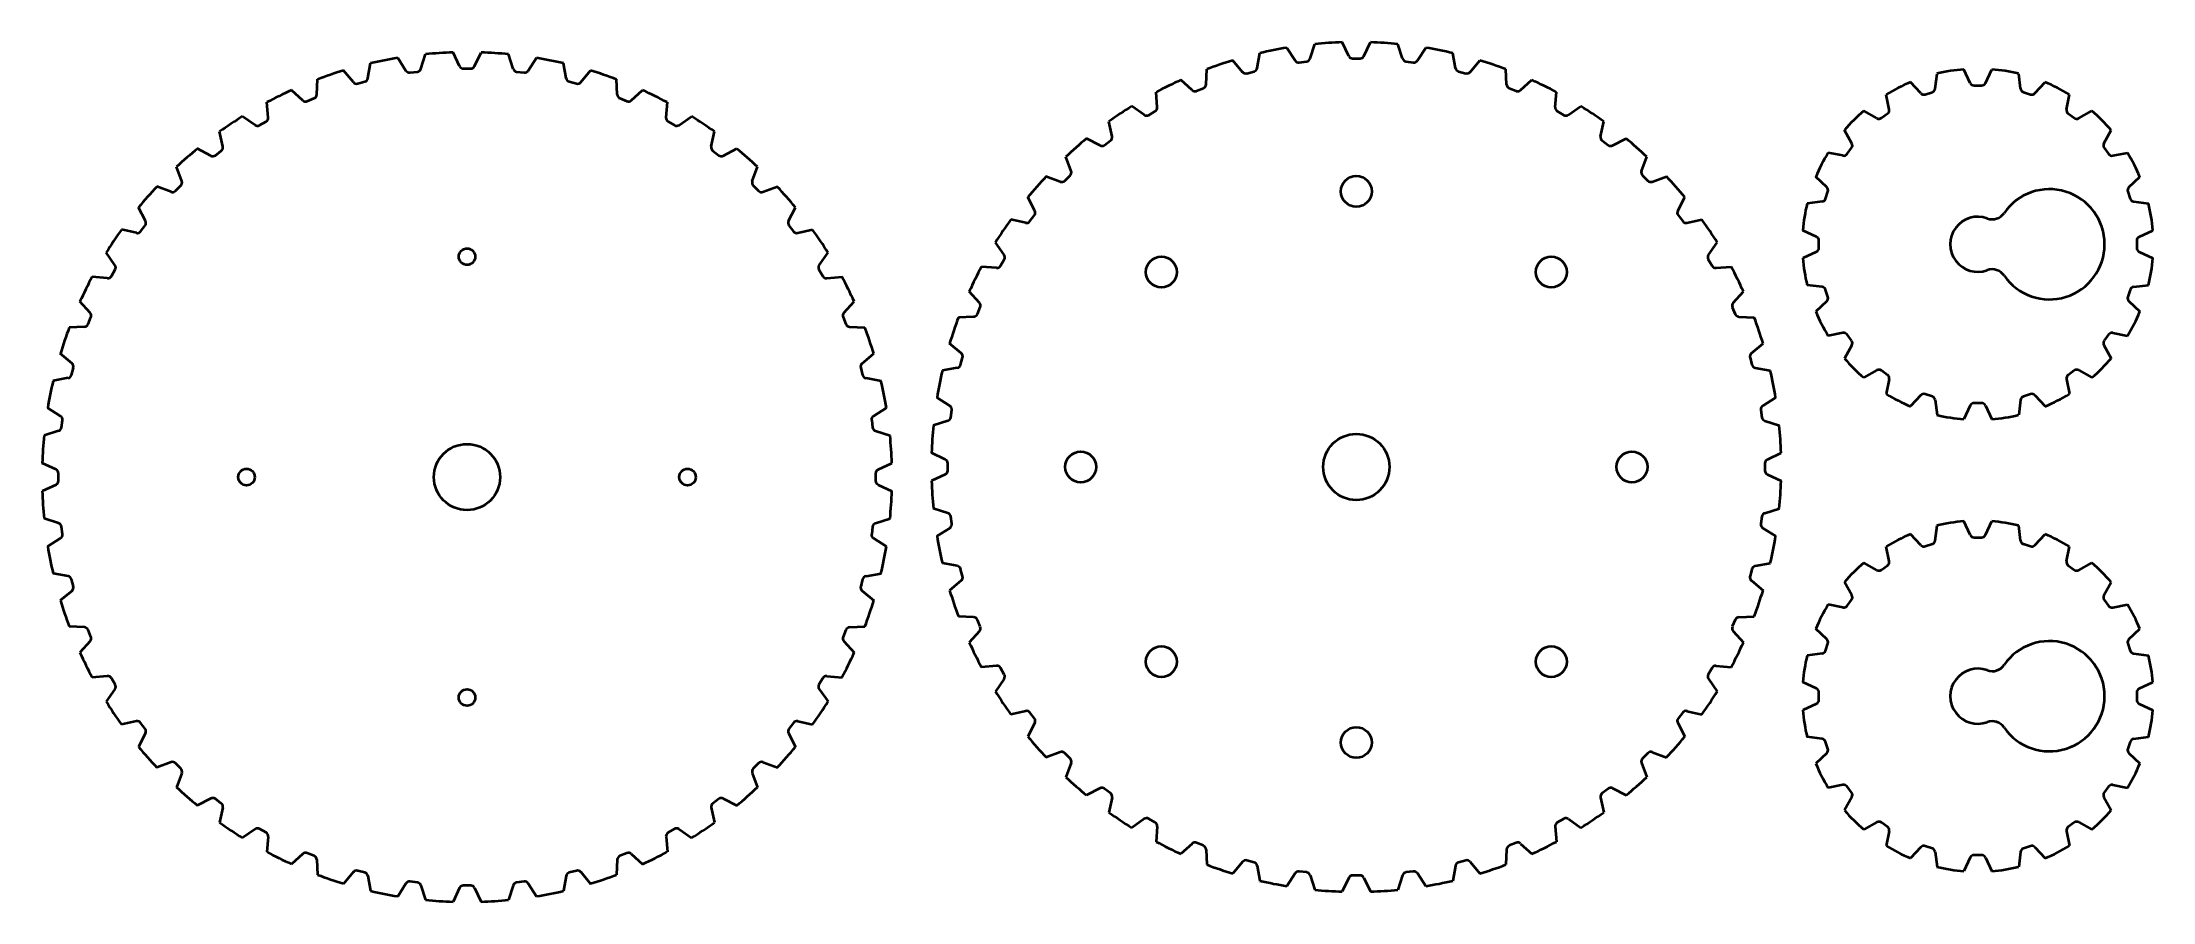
# Model space of a CAD drawing. Header units: millimetres. Extents: x 14 to 206, y 211 to 289.
import ezdxf

# ---------------------------------------------------------------- set-up
doc = ezdxf.new("R2010")
doc.units = ezdxf.units.MM

msp = doc.modelspace()

# ---------------------------------------------------------------- linework, layer by layer
at = {"color": 7, "linetype": 'Continuous', "lineweight": 35}
for p, q in [((132.8, 287.82), (132.22, 289.08)), ((134.17, 287.82), (134.76, 289.08)), ((43.84, 285.8), (44.08, 287.17)), ((47.28, 286.49), (46.54, 287.66)), ((48.64, 286.67), (49.06, 287.99)), ((52.14, 286.9), (51.56, 288.15)), ((53.52, 286.9), (54.1, 288.15)), ((57.02, 286.67), (56.6, 287.99)), ((58.38, 286.49), (59.12, 287.66)), ((61.82, 285.8), (61.58, 287.17)), ((123.18, 286.37), (122.29, 287.43)), ((124.5, 286.73), (124.74, 288.09)), ((127.94, 287.41), (127.2, 288.58)), ((128.31, 287.24), (128.99, 287.33)), ((129.3, 287.59), (129.72, 288.91)), ((133.15, 287.6), (133.83, 287.6)), ((137.67, 287.59), (137.26, 288.91)), ((137.99, 287.33), (138.66, 287.24)), ((139.03, 287.41), (139.78, 288.58)), ((142.47, 286.73), (142.23, 288.09)), ((143.8, 286.37), (144.69, 287.43)), ((39.2, 284.32), (39.26, 285.71)), ((42.52, 285.45), (41.63, 286.51)), ((42.91, 285.33), (43.57, 285.5)), ((47.66, 286.32), (48.33, 286.4)), ((52.49, 286.68), (53.17, 286.68)), ((57.33, 286.4), (58, 286.32)), ((62.09, 285.5), (62.75, 285.33)), ((63.14, 285.45), (64.03, 286.51)), ((66.46, 284.32), (66.4, 285.71)), ((118.59, 284.72), (117.57, 285.66)), ((119.86, 285.25), (119.92, 286.63)), ((123.57, 286.25), (124.23, 286.43)), ((142.75, 286.43), (143.41, 286.25)), ((147.12, 285.25), (147.06, 286.63)), ((148.39, 284.72), (149.41, 285.66)), ((184.69, 284.44), (183.76, 285.44)), ((186, 284.87), (186.16, 286.22)), ((189.18, 285.37), (188.6, 286.61)), ((190.55, 285.37), (191.13, 286.61)), ((193.73, 284.87), (193.57, 286.22)), ((195.04, 284.44), (195.97, 285.44)), ((34.78, 282.25), (34.66, 283.63)), ((37.93, 283.8), (36.91, 284.73)), ((38.33, 283.73), (38.96, 283.99)), ((66.7, 283.99), (67.33, 283.73)), ((67.73, 283.8), (68.75, 284.73)), ((70.88, 282.25), (71, 283.63)), ((115.44, 283.17), (115.32, 284.55)), ((118.99, 284.65), (119.62, 284.91)), ((147.35, 284.91), (147.98, 284.65)), ((151.53, 283.17), (151.65, 284.55)), ((181.82, 282.98), (181.56, 284.32)), ((185.09, 284.34), (185.74, 284.55)), ((189.52, 285.15), (190.2, 285.15)), ((193.99, 284.55), (194.64, 284.34)), ((197.91, 282.98), (198.17, 284.32)), ((33.6, 281.56), (32.46, 282.35)), ((34.01, 281.54), (34.6, 281.88)), ((71.06, 281.88), (71.65, 281.54)), ((72.06, 281.56), (73.2, 282.35)), ((111.34, 280.53), (111.04, 281.89)), ((114.25, 282.48), (113.12, 283.28)), ((114.66, 282.47), (115.25, 282.81)), ((151.72, 282.81), (152.31, 282.47)), ((152.72, 282.48), (153.86, 283.28)), ((155.64, 280.53), (155.94, 281.89)), ((180.71, 282.17), (179.52, 282.84)), ((181.12, 282.2), (181.67, 282.6)), ((198.06, 282.6), (198.61, 282.2)), ((199.02, 282.17), (200.21, 282.84)), ((30.68, 279.61), (30.38, 280.96)), ((74.98, 279.61), (75.28, 280.96)), ((110.25, 279.7), (109.02, 280.34)), ((110.66, 279.74), (111.2, 280.15)), ((155.78, 280.15), (156.32, 279.74)), ((156.73, 279.7), (157.95, 280.34)), ((178.43, 279.9), (177.77, 281.09)), ((201.3, 279.9), (201.96, 281.09)), ((26.96, 276.46), (26.48, 277.77)), ((29.59, 278.78), (28.36, 279.42)), ((30, 278.81), (30.54, 279.23)), ((75.12, 279.23), (75.66, 278.81)), ((76.07, 278.78), (77.3, 279.42)), ((78.7, 276.46), (79.18, 277.77)), ((107.61, 277.39), (107.14, 278.69)), ((159.36, 277.39), (159.84, 278.69)), ((177.63, 278.79), (176.29, 279.05)), ((178.01, 278.94), (178.41, 279.49)), ((201.32, 279.49), (201.72, 278.94)), ((202.1, 278.79), (203.44, 279.05)), ((25.99, 275.49), (24.68, 275.97)), ((26.39, 275.58), (26.87, 276.06)), ((78.79, 276.06), (79.27, 275.58)), ((79.67, 275.49), (80.98, 275.97)), ((106.64, 276.42), (105.34, 276.89)), ((107.04, 276.51), (107.52, 276.99)), ((159.45, 276.99), (159.93, 276.51)), ((160.33, 276.42), (161.63, 276.89)), ((176.16, 275.92), (175.16, 276.85)), ((203.57, 275.92), (204.56, 276.85)), ((23.67, 272.86), (23.03, 274.09)), ((81.99, 272.86), (82.63, 274.09)), ((104.33, 273.78), (103.69, 275.01)), ((162.65, 273.78), (163.28, 275.01)), ((175.74, 274.61), (174.38, 274.44)), ((176.05, 274.87), (176.26, 275.52)), ((203.46, 275.52), (203.67, 274.87)), ((203.99, 274.61), (205.34, 274.44)), ((22.84, 271.77), (21.49, 272.07)), ((23.22, 271.91), (23.64, 272.45)), ((82.02, 272.45), (82.44, 271.91)), ((82.82, 271.77), (84.17, 272.07)), ((103.5, 272.69), (102.14, 272.99)), ((103.88, 272.83), (104.29, 273.37)), ((162.68, 273.37), (163.1, 272.83)), ((163.48, 272.69), (164.83, 272.99)), ((175.23, 271.43), (174, 272)), ((204.49, 271.43), (205.73, 272)), ((20.89, 268.85), (20.09, 269.99)), ((84.77, 268.85), (85.57, 269.99)), ((101.55, 269.78), (100.75, 270.91)), ((165.43, 269.78), (166.22, 270.91)), ((175.23, 270.06), (174, 269.48)), ((175.45, 270.4), (175.45, 271.08)), ((204.27, 271.08), (204.27, 270.4)), ((204.49, 270.06), (205.73, 269.48)), ((20.57, 267.85), (20.91, 268.44)), ((84.75, 268.44), (85.09, 267.85)), ((100.86, 268.59), (99.48, 268.71)), ((101.22, 268.78), (101.56, 269.37)), ((165.41, 269.37), (165.75, 268.78)), ((166.11, 268.59), (167.49, 268.71)), ((20.2, 267.66), (18.82, 267.79)), ((85.46, 267.66), (86.84, 267.79)), ((99.31, 265.44), (98.37, 266.46)), ((167.67, 265.44), (168.6, 266.46)), ((175.74, 266.87), (174.38, 267.04)), ((176.26, 265.97), (176.05, 266.61)), ((203.67, 266.61), (203.46, 265.97)), ((203.99, 266.87), (205.34, 267.04)), ((18.65, 264.52), (17.72, 265.54)), ((87.01, 264.52), (87.94, 265.54)), ((99.12, 264.41), (99.38, 265.04)), ((167.59, 265.04), (167.86, 264.41)), ((176.16, 265.57), (175.16, 264.64)), ((203.57, 265.57), (204.56, 264.64)), ((18.13, 263.25), (16.74, 263.19)), ((18.46, 263.49), (18.72, 264.12)), ((86.94, 264.12), (87.2, 263.49)), ((87.53, 263.25), (88.92, 263.19)), ((98.78, 264.17), (97.4, 264.11)), ((168.19, 264.17), (169.57, 264.11)), ((177.63, 262.7), (176.29, 262.44)), ((178.41, 262), (178.01, 262.55)), ((201.72, 262.55), (201.32, 262)), ((202.1, 262.7), (203.44, 262.44)), ((17, 259.93), (15.94, 260.82)), ((88.66, 259.93), (89.72, 260.82)), ((97.66, 260.85), (96.6, 261.74)), ((97.6, 259.81), (97.78, 260.46)), ((169.2, 260.46), (169.37, 259.81)), ((169.32, 260.85), (170.38, 261.74)), ((178.43, 261.59), (177.77, 260.39)), ((201.3, 261.59), (201.96, 260.39)), ((16.64, 258.61), (15.28, 258.36)), ((16.95, 258.88), (17.12, 259.54)), ((88.54, 259.54), (88.71, 258.88)), ((89.02, 258.61), (90.38, 258.36)), ((97.3, 259.53), (95.94, 259.29)), ((169.67, 259.53), (171.04, 259.29)), ((180.71, 259.31), (179.52, 258.65)), ((181.67, 258.88), (181.12, 259.28)), ((181.82, 258.5), (181.56, 257.16)), ((197.91, 258.5), (198.17, 257.16)), ((198.61, 259.28), (198.06, 258.88)), ((199.02, 259.31), (200.21, 258.65)), ((96.62, 256.09), (95.45, 256.83)), ((170.36, 256.09), (171.53, 256.83)), ((184.69, 257.04), (183.76, 256.04)), ((185.74, 256.93), (185.09, 257.14)), ((186, 256.62), (186.16, 255.26)), ((193.73, 256.62), (193.57, 255.26)), ((194.64, 257.14), (193.99, 256.93)), ((195.04, 257.04), (195.97, 256.04)), ((15.96, 255.16), (14.79, 255.91)), ((16.04, 254.12), (16.13, 254.79)), ((89.53, 254.79), (89.62, 254.12)), ((89.7, 255.16), (90.87, 255.91)), ((96.44, 254.73), (95.12, 254.31)), ((96.7, 255.04), (96.79, 255.72)), ((170.18, 255.72), (170.27, 255.04)), ((170.54, 254.73), (171.86, 254.31)), ((189.18, 256.11), (188.6, 254.88)), ((190.2, 256.33), (189.52, 256.33)), ((190.55, 256.11), (191.13, 254.88)), ((15.78, 253.81), (14.46, 253.39)), ((89.88, 253.81), (91.2, 253.39)), ((15.55, 250.31), (14.3, 250.89)), ((90.11, 250.31), (91.36, 250.89)), ((96.21, 251.23), (94.95, 251.81)), ((96.43, 250.2), (96.43, 250.88)), ((170.55, 250.88), (170.55, 250.2)), ((170.77, 251.23), (172.02, 251.81)), ((15.55, 248.93), (14.3, 248.35)), ((15.77, 249.28), (15.77, 249.96)), ((89.89, 249.96), (89.89, 249.28)), ((90.11, 248.93), (91.36, 248.35)), ((96.21, 249.86), (94.95, 249.27)), ((170.77, 249.86), (172.02, 249.27)), ((15.78, 245.43), (14.46, 245.85)), ((16.13, 244.44), (16.04, 245.12)), ((89.62, 245.12), (89.53, 244.44)), ((89.88, 245.43), (91.2, 245.85)), ((96.44, 246.36), (95.12, 246.77)), ((96.79, 245.37), (96.7, 246.04)), ((170.27, 246.04), (170.18, 245.37)), ((170.54, 246.36), (171.86, 246.77)), ((186, 243.87), (186.16, 245.22)), ((189.18, 244.37), (188.6, 245.61)), ((190.55, 244.37), (191.13, 245.61)), ((193.73, 243.87), (193.57, 245.22)), ((15.96, 244.07), (14.79, 243.33)), ((89.7, 244.07), (90.87, 243.33)), ((96.62, 245), (95.45, 244.25)), ((170.36, 245), (171.53, 244.25)), ((181.82, 241.98), (181.56, 243.32)), ((184.69, 243.44), (183.76, 244.44)), ((185.09, 243.34), (185.74, 243.55)), ((189.52, 244.15), (190.2, 244.15)), ((193.99, 243.55), (194.64, 243.34)), ((195.04, 243.44), (195.97, 244.44)), ((197.91, 241.98), (198.17, 243.32)), ((97.3, 241.56), (95.94, 241.8)), ((97.78, 240.62), (97.6, 241.28)), ((169.37, 241.28), (169.2, 240.62)), ((169.67, 241.56), (171.04, 241.8)), ((180.71, 241.17), (179.52, 241.83)), ((181.12, 241.2), (181.67, 241.6)), ((198.06, 241.6), (198.61, 241.2)), ((199.02, 241.17), (200.21, 241.83)), ((16.64, 240.63), (15.28, 240.87)), ((17, 239.31), (15.94, 238.42)), ((17.12, 239.7), (16.95, 240.36)), ((88.71, 240.36), (88.54, 239.7)), ((88.66, 239.31), (89.72, 238.42)), ((89.02, 240.63), (90.38, 240.87)), ((97.66, 240.23), (96.6, 239.34)), ((169.32, 240.23), (170.38, 239.34)), ((178.43, 238.9), (177.77, 240.09)), ((201.3, 238.9), (201.96, 240.09)), ((177.63, 237.79), (176.29, 238.05)), ((178.01, 237.94), (178.41, 238.49)), ((201.32, 238.49), (201.72, 237.94)), ((202.1, 237.79), (203.44, 238.05)), ((18.13, 235.99), (16.74, 236.05)), ((18.72, 235.12), (18.46, 235.75)), ((87.2, 235.75), (86.94, 235.12)), ((87.53, 235.99), (88.92, 236.05)), ((98.78, 236.91), (97.4, 236.97)), ((99.31, 235.64), (98.37, 234.62)), ((99.38, 236.05), (99.12, 236.68)), ((167.86, 236.68), (167.59, 236.05)), ((167.67, 235.64), (168.6, 234.62)), ((168.19, 236.91), (169.57, 236.97)), ((176.16, 234.91), (175.16, 235.84)), ((203.57, 234.91), (204.56, 235.84)), ((18.65, 234.72), (17.72, 233.7)), ((87.01, 234.72), (87.94, 233.7)), ((175.74, 233.61), (174.38, 233.44)), ((176.05, 233.87), (176.26, 234.52)), ((203.46, 234.52), (203.67, 233.87)), ((203.99, 233.61), (205.34, 233.44)), ((100.86, 232.5), (99.48, 232.38)), ((101.56, 231.72), (101.22, 232.31)), ((165.75, 232.31), (165.41, 231.72)), ((166.11, 232.5), (167.49, 232.38)), ((20.2, 231.57), (18.82, 231.45)), ((20.89, 230.39), (20.09, 229.25)), ((20.91, 230.8), (20.57, 231.39)), ((85.09, 231.39), (84.75, 230.8)), ((84.77, 230.39), (85.57, 229.25)), ((85.46, 231.57), (86.84, 231.45)), ((101.55, 231.31), (100.75, 230.18)), ((165.43, 231.31), (166.22, 230.18)), ((175.23, 230.43), (174, 231)), ((175.45, 229.4), (175.45, 230.08)), ((204.27, 230.08), (204.27, 229.4)), ((204.49, 230.43), (205.73, 231)), ((103.5, 228.39), (102.14, 228.09)), ((104.29, 227.71), (103.88, 228.25)), ((163.1, 228.25), (162.68, 227.71)), ((163.48, 228.39), (164.83, 228.09)), ((175.23, 229.06), (174, 228.48)), ((204.49, 229.06), (205.73, 228.48)), ((22.84, 227.47), (21.49, 227.17)), ((23.67, 226.38), (23.03, 225.15)), ((23.64, 226.79), (23.22, 227.33)), ((81.99, 226.38), (82.63, 225.15)), ((82.44, 227.33), (82.02, 226.79)), ((82.82, 227.47), (84.17, 227.17)), ((104.33, 227.31), (103.69, 226.08)), ((162.65, 227.31), (163.28, 226.08)), ((175.74, 225.87), (174.38, 226.04)), ((203.99, 225.87), (205.34, 226.04)), ((106.64, 224.67), (105.34, 224.19)), ((107.52, 224.1), (107.04, 224.58)), ((159.93, 224.58), (159.45, 224.1)), ((160.33, 224.67), (161.63, 224.19)), ((176.16, 224.57), (175.16, 223.64)), ((176.26, 224.96), (176.05, 225.61)), ((203.67, 225.61), (203.46, 224.96)), ((203.57, 224.57), (204.56, 223.64)), ((25.99, 223.74), (24.68, 223.27)), ((26.87, 223.17), (26.39, 223.66)), ((26.96, 222.77), (26.48, 221.47)), ((78.7, 222.77), (79.18, 221.47)), ((79.27, 223.66), (78.79, 223.17)), ((79.67, 223.74), (80.98, 223.27)), ((107.61, 223.7), (107.14, 222.4)), ((159.36, 223.7), (159.84, 222.4)), ((29.59, 220.46), (28.36, 219.82)), ((30.54, 220.01), (30, 220.43)), ((75.66, 220.43), (75.12, 220.01)), ((76.07, 220.46), (77.3, 219.82)), ((110.25, 221.39), (109.02, 220.75)), ((111.2, 220.94), (110.66, 221.35)), ((111.34, 220.55), (111.04, 219.2)), ((155.64, 220.55), (155.94, 219.2)), ((156.32, 221.35), (155.78, 220.94)), ((156.73, 221.39), (157.95, 220.75)), ((177.63, 221.7), (176.29, 221.44)), ((178.43, 220.59), (177.77, 219.39)), ((178.41, 221), (178.01, 221.55)), ((201.3, 220.59), (201.96, 219.39)), ((201.72, 221.55), (201.32, 221)), ((202.1, 221.7), (203.44, 221.44)), ((30.68, 219.63), (30.38, 218.27)), ((74.98, 219.63), (75.28, 218.27)), ((114.25, 218.6), (113.12, 217.81)), ((115.25, 218.28), (114.66, 218.62)), ((152.31, 218.62), (151.72, 218.28)), ((152.72, 218.6), (153.86, 217.81)), ((180.71, 218.31), (179.52, 217.65)), ((181.67, 217.88), (181.12, 218.28)), ((198.61, 218.28), (198.06, 217.88)), ((199.02, 218.31), (200.21, 217.65)), ((33.6, 217.68), (32.46, 216.88)), ((34.6, 217.36), (34.01, 217.7)), ((34.78, 216.99), (34.66, 215.61)), ((70.88, 216.99), (71, 215.61)), ((71.65, 217.7), (71.06, 217.36)), ((72.06, 217.68), (73.2, 216.88)), ((115.44, 217.92), (115.32, 216.54)), ((118.59, 216.36), (117.57, 215.43)), ((119.62, 216.18), (118.99, 216.44)), ((147.98, 216.44), (147.35, 216.18)), ((148.39, 216.36), (149.41, 215.43)), ((151.53, 217.92), (151.65, 216.54)), ((181.82, 217.5), (181.56, 216.16)), ((197.91, 217.5), (198.17, 216.16)), ((37.93, 215.44), (36.91, 214.51)), ((38.96, 215.25), (38.33, 215.51)), ((39.2, 214.92), (39.26, 213.53)), ((66.46, 214.92), (66.4, 213.53)), ((67.33, 215.51), (66.7, 215.25)), ((67.73, 215.44), (68.75, 214.51)), ((119.86, 215.84), (119.92, 214.46)), ((123.18, 214.71), (122.29, 213.65)), ((124.23, 214.66), (123.57, 214.84)), ((143.41, 214.84), (142.75, 214.66)), ((143.8, 214.71), (144.69, 213.65)), ((147.12, 215.84), (147.06, 214.46)), ((184.69, 216.04), (183.76, 215.04)), ((185.74, 215.93), (185.09, 216.14)), ((186, 215.61), (186.16, 214.26)), ((189.18, 215.11), (188.6, 213.87)), ((190.2, 215.33), (189.52, 215.33)), ((190.55, 215.11), (191.13, 213.87)), ((193.73, 215.61), (193.57, 214.26)), ((194.64, 216.14), (193.99, 215.93)), ((195.04, 216.04), (195.97, 215.04)), ((42.52, 213.79), (41.63, 212.73)), ((43.57, 213.74), (42.91, 213.91)), ((43.84, 213.43), (44.08, 212.07)), ((47.28, 212.75), (46.54, 211.58)), ((48.33, 212.83), (47.66, 212.92)), ((48.64, 212.57), (49.06, 211.25)), ((53.17, 212.56), (52.49, 212.56)), ((57.02, 212.57), (56.6, 211.25)), ((58, 212.92), (57.33, 212.83)), ((58.38, 212.75), (59.12, 211.58)), ((61.82, 213.43), (61.58, 212.07)), ((62.75, 213.91), (62.09, 213.74)), ((63.14, 213.79), (64.03, 212.73)), ((124.5, 214.36), (124.74, 212.99)), ((127.94, 213.67), (127.2, 212.51)), ((128.99, 213.76), (128.31, 213.85)), ((129.3, 213.49), (129.72, 212.17)), ((132.8, 213.26), (132.22, 212.01)), ((133.83, 213.48), (133.15, 213.48)), ((134.17, 213.26), (134.76, 212.01)), ((137.67, 213.49), (137.26, 212.17)), ((138.66, 213.85), (137.99, 213.76)), ((139.03, 213.67), (139.78, 212.51)), ((142.47, 214.36), (142.23, 212.99)), ((52.14, 212.34), (51.56, 211.09)), ((53.52, 212.34), (54.1, 211.09))]:
    msp.add_line(p, q, dxfattribs=at)
for centre, radius in [((133.49, 275.54), 1.4), ((52.83, 269.62), 0.75), ((115.81, 268.22), 1.4), ((151.17, 268.22), 1.4), ((133.49, 250.54), 3), ((52.83, 249.62), 3), ((108.49, 250.54), 1.4), ((158.49, 250.54), 1.4), ((32.83, 249.62), 0.75), ((72.83, 249.62), 0.75), ((115.81, 232.87), 1.4), ((151.17, 232.87), 1.4), ((52.83, 229.62), 0.75), ((133.49, 225.54), 1.4)]:
    msp.add_circle(centre, radius, dxfattribs=at)
at = {"color": 7, "linetype": 'Continuous'}
for centre in [(133.49, 250.54), (52.83, 249.62)]:
    msp.add_circle(centre, 3, dxfattribs=at)
at = {"color": 7, "linetype": 'Continuous', "lineweight": 35}
for centre, radius, start, end in [((133.49, 250.54), 38.55, 91.8894, 95.6106), ((133.49, 250.54), 38.55, 84.3894, 88.1106), ((52.83, 249.62), 38.55, 99.3894, 103.1106), ((52.83, 249.62), 38.55, 91.8894, 95.6106), ((52.83, 249.62), 38.55, 84.3894, 88.1106), ((52.83, 249.62), 38.55, 76.8894, 80.6106), ((133.49, 250.54), 38.55, 106.8894, 110.6106), ((133.49, 250.54), 38.55, 99.3894, 103.1106), ((128.26, 287.62), 0.381, 212.5, 277.5), ((128.94, 287.71), 0.381, 277.5, 342.5), ((133.15, 287.98), 0.381, 205, 270), ((133.83, 287.98), 0.381, 270, 335), ((138.04, 287.71), 0.381, 197.5, 262.5), ((138.71, 287.62), 0.381, 262.5, 327.5), ((133.49, 250.54), 38.55, 76.8894, 80.6106), ((133.49, 250.54), 38.55, 69.3894, 73.1106), ((52.83, 249.62), 38.55, 106.8894, 110.6106), ((42.81, 285.69), 0.381, 220, 285), ((43.47, 285.87), 0.381, 285, 350), ((47.61, 286.69), 0.381, 212.5, 277.5), ((48.28, 286.78), 0.381, 277.5, 342.5), ((52.49, 287.06), 0.381, 205, 270), ((53.17, 287.06), 0.381, 270, 335), ((57.38, 286.78), 0.381, 197.5, 262.5), ((58.05, 286.69), 0.381, 262.5, 327.5), ((62.19, 285.87), 0.381, 190, 255), ((62.85, 285.69), 0.381, 255, 320), ((52.83, 249.62), 38.55, 69.3894, 73.1106), ((133.49, 250.54), 38.55, 114.3894, 118.1106), ((119.48, 285.26), 0.381, 292.5, 357.5), ((123.47, 286.62), 0.381, 220, 285), ((124.13, 286.79), 0.381, 285, 350), ((142.85, 286.79), 0.381, 190, 255), ((143.51, 286.62), 0.381, 255, 320), ((147.5, 285.26), 0.381, 182.5, 247.5), ((133.49, 250.54), 38.55, 61.8894, 65.6106), ((189.86, 270.74), 15.92, 112.5483, 121.4517), ((189.86, 270.74), 15.92, 94.5483, 103.4517), ((189.52, 285.53), 0.381, 205, 270), ((190.2, 285.53), 0.381, 270, 335), ((189.86, 270.74), 15.92, 76.5483, 85.4517), ((189.86, 270.74), 15.92, 58.5483, 67.4517), ((52.83, 249.62), 38.55, 114.3894, 118.1106), ((38.19, 284.08), 0.381, 227.5, 292.5), ((38.82, 284.34), 0.381, 292.5, 357.5), ((66.84, 284.34), 0.381, 182.5, 247.5), ((67.47, 284.08), 0.381, 247.5, 312.5), ((52.83, 249.62), 38.55, 61.8894, 65.6106), ((118.85, 285), 0.381, 227.5, 292.5), ((148.13, 285), 0.381, 247.5, 312.5), ((184.97, 284.7), 0.381, 223, 288), ((185.62, 284.91), 0.381, 288, 353), ((194.11, 284.91), 0.381, 187, 252), ((194.76, 284.7), 0.381, 252, 317), ((52.83, 249.62), 38.55, 121.8894, 125.6106), ((33.82, 281.87), 0.381, 235, 300), ((34.41, 282.21), 0.381, 300, 5), ((71.25, 282.21), 0.381, 175, 240), ((71.84, 281.87), 0.381, 240, 305), ((52.83, 249.62), 38.55, 54.3894, 58.1106), ((133.49, 250.54), 38.55, 121.8894, 125.6106), ((114.47, 282.8), 0.381, 235, 300), ((115.06, 283.14), 0.381, 300, 5), ((151.91, 283.14), 0.381, 175, 240), ((152.5, 282.8), 0.381, 240, 305), ((133.49, 250.54), 38.55, 54.3894, 58.1106), ((189.86, 270.74), 15.92, 130.5483, 139.4517), ((180.89, 282.51), 0.381, 241, 306), ((181.45, 282.91), 0.381, 306, 11), ((198.28, 282.91), 0.381, 169, 234), ((198.83, 282.51), 0.381, 234, 299), ((189.86, 270.74), 15.92, 40.5483, 49.4517), ((30.31, 279.53), 0.381, 307.5, 12.5), ((75.35, 279.53), 0.381, 167.5, 232.5), ((133.49, 250.54), 38.55, 129.3894, 133.1106), ((110.43, 280.04), 0.381, 242.5, 307.5), ((110.97, 280.45), 0.381, 307.5, 12.5), ((156.01, 280.45), 0.381, 167.5, 232.5), ((156.55, 280.04), 0.381, 232.5, 297.5), ((133.49, 250.54), 38.55, 46.8894, 50.6106), ((178.1, 279.71), 0.381, 324, 29), ((201.63, 279.71), 0.381, 151, 216), ((52.83, 249.62), 38.55, 129.3894, 133.1106), ((29.77, 279.11), 0.381, 242.5, 307.5), ((75.89, 279.11), 0.381, 232.5, 297.5), ((52.83, 249.62), 38.55, 46.8894, 50.6106), ((189.86, 270.74), 15.92, 148.5483, 157.4517), ((177.7, 279.16), 0.381, 259, 324), ((202.03, 279.16), 0.381, 216, 281), ((189.86, 270.74), 15.92, 22.5483, 31.4517), ((52.83, 249.62), 38.55, 136.8894, 140.6106), ((26.6, 276.33), 0.381, 315, 20), ((79.06, 276.33), 0.381, 160, 225), ((52.83, 249.62), 38.55, 39.3894, 43.1106), ((133.49, 250.54), 38.55, 136.8894, 140.6106), ((106.77, 276.78), 0.381, 250, 315), ((107.26, 277.26), 0.381, 315, 20), ((159.72, 277.26), 0.381, 160, 225), ((160.2, 276.78), 0.381, 225, 290), ((133.49, 250.54), 38.55, 39.3894, 43.1106), ((175.9, 275.64), 0.381, 342, 47), ((196.36, 270.74), 5, 214.5726, 145.4274), ((203.83, 275.64), 0.381, 133, 198), ((26.12, 275.85), 0.381, 250, 315), ((79.54, 275.85), 0.381, 225, 290), ((103.99, 273.6), 0.381, 322.5, 27.5), ((162.98, 273.6), 0.381, 152.5, 217.5), ((189.86, 270.74), 15.92, 166.5483, 175.4517), ((175.69, 274.99), 0.381, 277, 342), ((204.04, 274.99), 0.381, 198, 263), ((189.86, 270.74), 15.92, 4.5483, 13.4517), ((52.83, 249.62), 38.55, 144.3894, 148.1106), ((22.92, 272.14), 0.381, 257.5, 322.5), ((23.33, 272.68), 0.381, 322.5, 27.5), ((82.33, 272.68), 0.381, 152.5, 217.5), ((82.74, 272.14), 0.381, 217.5, 282.5), ((52.83, 249.62), 38.55, 31.8894, 35.6106), ((133.49, 250.54), 38.55, 144.3894, 148.1106), ((103.58, 273.06), 0.381, 257.5, 322.5), ((163.4, 273.06), 0.381, 217.5, 282.5), ((133.49, 250.54), 38.55, 31.8894, 35.6106), ((189.86, 270.74), 2.5, 70, 290), ((191.17, 274.32), 1.31, 250, 325.4274), ((175.07, 271.08), 0.381, 0, 65), ((175.07, 270.4), 0.381, 295, 0), ((204.66, 271.08), 0.381, 115, 180), ((204.66, 270.4), 0.381, 180, 245), ((20.58, 268.63), 0.381, 330, 35), ((85.08, 268.63), 0.381, 145, 210), ((133.49, 250.54), 38.55, 151.8894, 155.6106), ((100.89, 268.97), 0.381, 265, 330), ((101.23, 269.56), 0.381, 330, 35), ((165.74, 269.56), 0.381, 145, 210), ((166.08, 268.97), 0.381, 210, 275), ((133.49, 250.54), 38.55, 24.3894, 28.1106), ((189.86, 270.74), 15.92, 184.5483, 193.4517), ((191.17, 267.16), 1.31, 34.5726, 110), ((189.86, 270.74), 15.92, 346.5483, 355.4517), ((52.83, 249.62), 38.55, 151.8894, 155.6106), ((20.24, 268.04), 0.381, 265, 330), ((85.42, 268.04), 0.381, 210, 275), ((52.83, 249.62), 38.55, 24.3894, 28.1106), ((175.69, 266.5), 0.381, 18, 83), ((204.04, 266.5), 0.381, 97, 162), ((18.37, 264.26), 0.381, 337.5, 42.5), ((87.29, 264.26), 0.381, 137.5, 202.5), ((98.77, 264.56), 0.381, 272.5, 337.5), ((99.03, 265.18), 0.381, 337.5, 42.5), ((167.95, 265.18), 0.381, 137.5, 202.5), ((168.21, 264.56), 0.381, 202.5, 267.5), ((189.86, 270.74), 15.92, 202.5483, 211.4517), ((175.9, 265.85), 0.381, 313, 18), ((189.86, 270.74), 15.92, 328.5483, 337.4517), ((203.83, 265.85), 0.381, 162, 227), ((52.83, 249.62), 38.55, 159.3894, 163.1106), ((18.11, 263.63), 0.381, 272.5, 337.5), ((87.55, 263.63), 0.381, 202.5, 267.5), ((52.83, 249.62), 38.55, 16.8894, 20.6106), ((133.49, 250.54), 38.55, 159.3894, 163.1106), ((133.49, 250.54), 38.55, 16.8894, 20.6106), ((177.7, 262.32), 0.381, 36, 101), ((202.03, 262.32), 0.381, 79, 144), ((97.41, 260.56), 0.381, 345, 50), ((169.56, 260.56), 0.381, 130, 195), ((189.86, 270.74), 15.92, 220.5483, 229.4517), ((178.1, 261.77), 0.381, 331, 36), ((189.86, 270.74), 15.92, 310.5483, 319.4517), ((201.63, 261.77), 0.381, 144, 209), ((16.58, 258.98), 0.381, 280, 345), ((16.75, 259.64), 0.381, 345, 50), ((88.91, 259.64), 0.381, 130, 195), ((89.08, 258.98), 0.381, 195, 260), ((133.49, 250.54), 38.55, 166.8894, 170.6106), ((97.24, 259.9), 0.381, 280, 345), ((169.74, 259.9), 0.381, 195, 260), ((133.49, 250.54), 38.55, 9.3894, 13.1106), ((180.89, 258.98), 0.381, 54, 119), ((181.45, 258.58), 0.381, 349, 54), ((198.28, 258.58), 0.381, 126, 191), ((198.83, 258.98), 0.381, 61, 126), ((52.83, 249.62), 38.55, 166.8894, 170.6106), ((52.83, 249.62), 38.55, 9.3894, 13.1106), ((189.86, 270.74), 15.92, 238.5483, 247.4517), ((184.97, 256.78), 0.381, 72, 137), ((185.62, 256.57), 0.381, 7, 72), ((194.11, 256.57), 0.381, 108, 173), ((194.76, 256.78), 0.381, 43, 108), ((189.86, 270.74), 15.92, 292.5483, 301.4517), ((15.76, 254.84), 0.381, 352.5, 57.5), ((89.9, 254.84), 0.381, 122.5, 187.5), ((96.32, 255.09), 0.381, 287.5, 352.5), ((96.41, 255.77), 0.381, 352.5, 57.5), ((170.56, 255.77), 0.381, 122.5, 187.5), ((170.65, 255.09), 0.381, 187.5, 252.5), ((189.86, 270.74), 15.92, 256.5483, 265.4517), ((189.52, 255.95), 0.381, 90, 155), ((190.2, 255.95), 0.381, 25, 90), ((189.86, 270.74), 15.92, 274.5483, 283.4517), ((52.83, 249.62), 38.55, 174.3894, 178.1106), ((15.67, 254.17), 0.381, 287.5, 352.5), ((89.99, 254.17), 0.381, 187.5, 252.5), ((52.83, 249.62), 38.55, 1.8894, 5.6106), ((133.49, 250.54), 38.55, 174.3894, 178.1106), ((133.49, 250.54), 38.55, 1.8894, 5.6106), ((96.05, 250.88), 0.381, 0, 65), ((170.93, 250.88), 0.381, 115, 180), ((15.39, 249.96), 0.381, 0, 65), ((15.39, 249.28), 0.381, 295, 0), ((90.27, 249.96), 0.381, 115, 180), ((90.27, 249.28), 0.381, 180, 245), ((133.49, 250.54), 38.55, 181.8894, 185.6106), ((96.05, 250.2), 0.381, 295, 0), ((170.93, 250.2), 0.381, 180, 245), ((133.49, 250.54), 38.55, 354.3894, 358.1106), ((52.83, 249.62), 38.55, 181.8894, 185.6106), ((52.83, 249.62), 38.55, 354.3894, 358.1106), ((15.67, 245.07), 0.381, 7.5, 72.5), ((89.99, 245.07), 0.381, 107.5, 172.5), ((96.32, 245.99), 0.381, 7.5, 72.5), ((96.41, 245.32), 0.381, 302.5, 7.5), ((170.56, 245.32), 0.381, 172.5, 237.5), ((170.65, 245.99), 0.381, 107.5, 172.5), ((189.86, 229.74), 15.92, 94.5483, 103.4517), ((189.86, 229.74), 15.92, 76.5483, 85.4517), ((52.83, 249.62), 38.55, 189.3894, 193.1106), ((15.76, 244.39), 0.381, 302.5, 7.5), ((89.9, 244.39), 0.381, 172.5, 237.5), ((52.83, 249.62), 38.55, 346.8894, 350.6106), ((133.49, 250.54), 38.55, 189.3894, 193.1106), ((133.49, 250.54), 38.55, 346.8894, 350.6106), ((189.86, 229.74), 15.92, 112.5483, 121.4517), ((184.97, 243.7), 0.381, 223, 288), ((185.62, 243.91), 0.381, 288, 353), ((189.52, 244.53), 0.381, 205, 270), ((190.2, 244.53), 0.381, 270, 335), ((194.11, 243.91), 0.381, 187, 252), ((194.76, 243.7), 0.381, 252, 317), ((189.86, 229.74), 15.92, 58.5483, 67.4517), ((97.24, 241.18), 0.381, 15, 80), ((169.74, 241.18), 0.381, 100, 165), ((189.86, 229.74), 15.92, 130.5483, 139.4517), ((181.45, 241.91), 0.381, 306, 11), ((198.28, 241.91), 0.381, 169, 234), ((189.86, 229.74), 15.92, 40.5483, 49.4517), ((16.58, 240.26), 0.381, 15, 80), ((16.75, 239.6), 0.381, 310, 15), ((88.91, 239.6), 0.381, 165, 230), ((89.08, 240.26), 0.381, 100, 165), ((133.49, 250.54), 38.55, 196.8894, 200.6106), ((97.41, 240.52), 0.381, 310, 15), ((169.56, 240.52), 0.381, 165, 230), ((133.49, 250.54), 38.55, 339.3894, 343.1106), ((180.89, 241.51), 0.381, 241, 306), ((198.83, 241.51), 0.381, 234, 299), ((52.83, 249.62), 38.55, 196.8894, 200.6106), ((52.83, 249.62), 38.55, 339.3894, 343.1106), ((189.86, 229.74), 15.92, 148.5483, 157.4517), ((177.7, 238.16), 0.381, 259, 324), ((178.1, 238.71), 0.381, 324, 29), ((201.63, 238.71), 0.381, 151, 216), ((202.03, 238.16), 0.381, 216, 281), ((189.86, 229.74), 15.92, 22.5483, 31.4517), ((18.11, 235.61), 0.381, 22.5, 87.5), ((87.55, 235.61), 0.381, 92.5, 157.5), ((98.77, 236.53), 0.381, 22.5, 87.5), ((99.03, 235.9), 0.381, 317.5, 22.5), ((167.95, 235.9), 0.381, 157.5, 222.5), ((168.21, 236.53), 0.381, 92.5, 157.5), ((52.83, 249.62), 38.55, 204.3894, 208.1106), ((18.37, 234.98), 0.381, 317.5, 22.5), ((52.83, 249.62), 38.55, 331.8894, 335.6106), ((87.29, 234.98), 0.381, 157.5, 222.5), ((133.49, 250.54), 38.55, 204.3894, 208.1106), ((133.49, 250.54), 38.55, 331.8894, 335.6106), ((175.69, 233.99), 0.381, 277, 342), ((175.9, 234.64), 0.381, 342, 47), ((196.36, 229.74), 5, 214.5726, 145.4274), ((203.83, 234.64), 0.381, 133, 198), ((204.04, 233.99), 0.381, 198, 263), ((100.89, 232.12), 0.381, 30, 95), ((101.23, 231.53), 0.381, 325, 30), ((165.74, 231.53), 0.381, 150, 215), ((166.08, 232.12), 0.381, 85, 150), ((189.86, 229.74), 15.92, 166.5483, 175.4517), ((189.86, 229.74), 2.5, 70, 290), ((191.17, 233.32), 1.31, 250, 325.4274), ((189.86, 229.74), 15.92, 4.5483, 13.4517), ((20.24, 231.19), 0.381, 30, 95), ((20.58, 230.6), 0.381, 325, 30), ((85.08, 230.6), 0.381, 150, 215), ((85.42, 231.19), 0.381, 85, 150), ((133.49, 250.54), 38.55, 211.8894, 215.6106), ((133.49, 250.54), 38.55, 324.3894, 328.1106), ((175.07, 230.08), 0.381, 0, 65), ((204.66, 230.08), 0.381, 115, 180), ((52.83, 249.62), 38.55, 211.8894, 215.6106), ((52.83, 249.62), 38.55, 324.3894, 328.1106), ((103.58, 228.02), 0.381, 37.5, 102.5), ((163.4, 228.02), 0.381, 77.5, 142.5), ((189.86, 229.74), 15.92, 184.5483, 193.4517), ((175.07, 229.4), 0.381, 295, 0), ((204.66, 229.4), 0.381, 180, 245), ((189.86, 229.74), 15.92, 346.5483, 355.4517), ((22.92, 227.1), 0.381, 37.5, 102.5), ((23.33, 226.56), 0.381, 332.5, 37.5), ((82.33, 226.56), 0.381, 142.5, 207.5), ((82.74, 227.1), 0.381, 77.5, 142.5), ((133.49, 250.54), 38.55, 219.3894, 223.1106), ((103.99, 227.48), 0.381, 332.5, 37.5), ((133.49, 250.54), 38.55, 316.8894, 320.6106), ((162.98, 227.48), 0.381, 142.5, 207.5), ((191.17, 226.16), 1.31, 34.5726, 110), ((52.83, 249.62), 38.55, 219.3894, 223.1106), ((52.83, 249.62), 38.55, 316.8894, 320.6106), ((106.77, 224.31), 0.381, 45, 110), ((107.26, 223.83), 0.381, 340, 45), ((159.72, 223.83), 0.381, 135, 200), ((160.2, 224.31), 0.381, 70, 135), ((175.69, 225.49), 0.381, 18, 83), ((175.9, 224.85), 0.381, 313, 18), ((203.83, 224.85), 0.381, 162, 227), ((204.04, 225.49), 0.381, 97, 162), ((26.12, 223.39), 0.381, 45, 110), ((26.6, 222.91), 0.381, 340, 45), ((79.06, 222.91), 0.381, 135, 200), ((79.54, 223.39), 0.381, 70, 135), ((133.49, 250.54), 38.55, 226.8894, 230.6106), ((133.49, 250.54), 38.55, 309.3894, 313.1106), ((189.86, 229.74), 15.92, 202.5483, 211.4517), ((189.86, 229.74), 15.92, 328.5483, 337.4517), ((52.83, 249.62), 38.55, 226.8894, 230.6106), ((29.77, 220.12), 0.381, 52.5, 117.5), ((75.89, 220.12), 0.381, 62.5, 127.5), ((52.83, 249.62), 38.55, 309.3894, 313.1106), ((110.43, 221.05), 0.381, 52.5, 117.5), ((110.97, 220.63), 0.381, 347.5, 52.5), ((156.01, 220.63), 0.381, 127.5, 192.5), ((156.55, 221.05), 0.381, 62.5, 127.5), ((177.7, 221.32), 0.381, 36, 101), ((178.1, 220.77), 0.381, 331, 36), ((201.63, 220.77), 0.381, 144, 209), ((202.03, 221.32), 0.381, 79, 144), ((52.83, 249.62), 38.55, 234.3894, 238.1106), ((30.31, 219.71), 0.381, 347.5, 52.5), ((52.83, 249.62), 38.55, 301.8894, 305.6106), ((75.35, 219.71), 0.381, 127.5, 192.5), ((133.49, 250.54), 38.55, 234.3894, 238.1106), ((114.47, 218.29), 0.381, 60, 125), ((115.06, 217.95), 0.381, 355, 60), ((151.91, 217.95), 0.381, 120, 185), ((152.5, 218.29), 0.381, 55, 120), ((133.49, 250.54), 38.55, 301.8894, 305.6106), ((189.86, 229.74), 15.92, 220.5483, 229.4517), ((180.89, 217.97), 0.381, 54, 119), ((198.83, 217.97), 0.381, 61, 126), ((189.86, 229.74), 15.92, 310.5483, 319.4517), ((33.82, 217.37), 0.381, 60, 125), ((34.41, 217.03), 0.381, 355, 60), ((71.25, 217.03), 0.381, 120, 185), ((71.84, 217.37), 0.381, 55, 120), ((133.49, 250.54), 38.55, 241.8894, 245.6106), ((118.85, 216.08), 0.381, 67.5, 132.5), ((148.13, 216.08), 0.381, 47.5, 112.5), ((133.49, 250.54), 38.55, 294.3894, 298.1106), ((181.45, 217.57), 0.381, 349, 54), ((198.28, 217.57), 0.381, 126, 191), ((52.83, 249.62), 38.55, 241.8894, 245.6106), ((38.19, 215.16), 0.381, 67.5, 132.5), ((38.82, 214.9), 0.381, 2.5, 67.5), ((66.84, 214.9), 0.381, 112.5, 177.5), ((67.47, 215.16), 0.381, 47.5, 112.5), ((52.83, 249.62), 38.55, 294.3894, 298.1106), ((119.48, 215.82), 0.381, 2.5, 67.5), ((133.49, 250.54), 38.55, 249.3894, 253.1106), ((123.47, 214.47), 0.381, 75, 140), ((124.13, 214.29), 0.381, 10, 75), ((142.85, 214.29), 0.381, 105, 170), ((143.51, 214.47), 0.381, 40, 105), ((133.49, 250.54), 38.55, 286.8894, 290.6106), ((147.5, 215.82), 0.381, 112.5, 177.5), ((189.86, 229.74), 15.92, 238.5483, 247.4517), ((184.97, 215.78), 0.381, 72, 137), ((185.62, 215.57), 0.381, 7, 72), ((189.52, 214.95), 0.381, 90, 155), ((190.2, 214.95), 0.381, 25, 90), ((194.11, 215.57), 0.381, 108, 173), ((194.76, 215.78), 0.381, 43, 108), ((189.86, 229.74), 15.92, 292.5483, 301.4517), ((52.83, 249.62), 38.55, 249.3894, 253.1106), ((42.81, 213.54), 0.381, 75, 140), ((43.47, 213.37), 0.381, 10, 75), ((47.61, 212.54), 0.381, 82.5, 147.5), ((48.28, 212.46), 0.381, 17.5, 82.5), ((52.49, 212.18), 0.381, 90, 155), ((53.17, 212.18), 0.381, 25, 90), ((57.38, 212.46), 0.381, 97.5, 162.5), ((58.05, 212.54), 0.381, 32.5, 97.5), ((62.19, 213.37), 0.381, 105, 170), ((62.85, 213.54), 0.381, 40, 105), ((52.83, 249.62), 38.55, 286.8894, 290.6106), ((133.49, 250.54), 38.55, 256.8894, 260.6106), ((128.26, 213.47), 0.381, 82.5, 147.5), ((128.94, 213.38), 0.381, 17.5, 82.5), ((133.15, 213.1), 0.381, 90, 155), ((133.83, 213.1), 0.381, 25, 90), ((138.04, 213.38), 0.381, 97.5, 162.5), ((138.71, 213.47), 0.381, 32.5, 97.5), ((133.49, 250.54), 38.55, 279.3894, 283.1106), ((189.86, 229.74), 15.92, 256.5483, 265.4517), ((189.86, 229.74), 15.92, 274.5483, 283.4517), ((52.83, 249.62), 38.55, 256.8894, 260.6106), ((52.83, 249.62), 38.55, 264.3894, 268.1106), ((52.83, 249.62), 38.55, 271.8894, 275.6106), ((52.83, 249.62), 38.55, 279.3894, 283.1106), ((133.49, 250.54), 38.55, 264.3894, 268.1106), ((133.49, 250.54), 38.55, 271.8894, 275.6106)]:
    msp.add_arc(centre, radius, start, end, dxfattribs=at)

doc.saveas('drawing.dxf')
